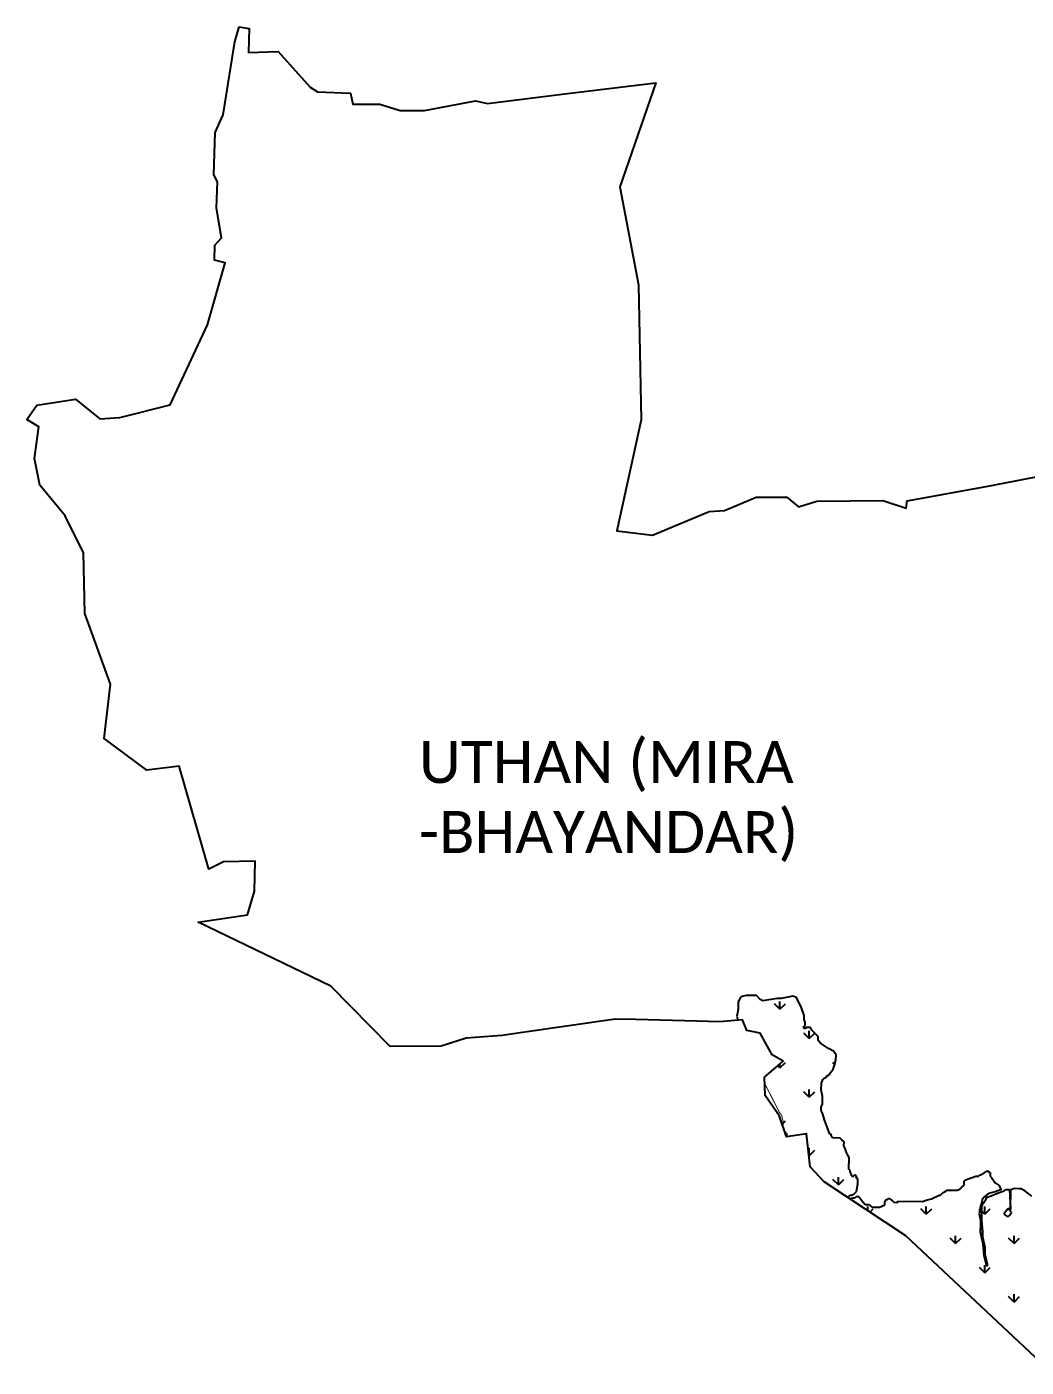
# Model space of a CAD drawing. Header units: metres. Extents: x 266558 to 272991, y 2129469 to 2134388.
# Drawn here: x 266558 to 269624, y 2130276 to 2134388 of the extents above; entities that cross this region are included whole.
import ezdxf

# ---------------------------------------------------------------- set-up
doc = ezdxf.new("R2010")
doc.units = ezdxf.units.M
doc.layers.add('MANGROOVES', color=112, linetype='Continuous')
doc.layers.add('VILLAGE NAME', color=250, linetype='Continuous')

msp = doc.modelspace()

# ---------------------------------------------------------------- linework, layer by layer
at = {"color": 3}
for points in [[(269685, 2130276.3), (269254.8, 2130679.7), (269005, 2130845), (268961.3, 2130890.5), (268949.8, 2130991.7), (268889, 2130983.2), (268867.4, 2131046.4), (268823.3, 2131110), (268821.4, 2131165.8), (268879.1, 2131214.7), (268845.3, 2131234.8), (268808.6, 2131300.9), (268766.8, 2131309.5), (268754.3, 2131341.5), (268683.9, 2131335.8), (268615.2, 2131337.6), (268425.4, 2131342.4), (268363.7, 2131344), (268078.6, 2131302.4), (268017.1, 2131293.4), (267906.3, 2131285.6), (267829.8, 2131261.4), (267673.1, 2131260.2), (267490.7, 2131444.6), (267084.3, 2131641.7), (267235.3, 2131664), (267257, 2131736.5), (267258.9, 2131828.2), (267161.9, 2131826.7), (267116.5, 2131803.7), (267025.5, 2132120), (266926.1, 2132107.2), (266795.9, 2132204.5), (266814.8, 2132371.8), (266736, 2132588.6), (266732.6, 2132774.1), (266676.1, 2132887.6), (266598.5, 2132981.6), (266581.4, 2133063.5), (266595.6, 2133161), (266558.2, 2133182.8), (266588.5, 2133227.4), (266707.5, 2133245.4), (266782.3, 2133185.3), (266843.5, 2133189.1), (266998, 2133228.3), (267112.2, 2133473), (267166.4, 2133663.3), (267133.6, 2133672.2), (267135, 2133717.5), (267156, 2133740.4), (267146.7, 2133794.2), (267140.1, 2133832.4), (267143.5, 2133912.5), (267132.5, 2133933.4), (267136.5, 2134063.8), (267160.5, 2134117.3), (267188.5, 2134290.2), (267196.9, 2134341.8), (267209.5, 2134387.6)], [(267209.5, 2134387.6), (267240.2, 2134382.8), (267238.7, 2134308.6), (267329.1, 2134311.4), (267427.9, 2134202.5), (267450.3, 2134187.9), (267550.9, 2134184.2), (267558.5, 2134150.4), (267641.3, 2134150.3), (267703.7, 2134131), (267778, 2134130.9), (267935, 2134160.3), (267971.3, 2134152.7), (268216.9, 2134182.7), (268488.3, 2134215.9), (268377.8, 2133896.4), (268434.8, 2133596.2), (268442.7, 2133181.8), (268368.6, 2132841.4), (268477.8, 2132828.6), (268651.2, 2132900.5), (268698.6, 2132904.1), (268795.8, 2132945.1), (268889.8, 2132945.2), (268925.6, 2132915.4), (268981.7, 2132932.9), (269184.8, 2132934.2), (269255.6, 2132911.6), (269259.3, 2132933.8), (269501.7, 2132977.5), (269681.3, 2133012.7)]]:
    msp.add_lwpolyline(points, dxfattribs=at)
at = {"layer": 'MANGROOVES'}
for p, q in [((268740.7, 2131397, 3), (268740.4, 2131373.1, 3)), ((268748.8, 2131412.8, 3), (268740.7, 2131397, 3)), ((268764.8, 2131416.5, 3), (268748.8, 2131412.8, 3)), ((268796.6, 2131416.1, 3), (268764.8, 2131416.5, 3)), ((268808.4, 2131404, 3), (268796.6, 2131416.1, 3)), ((268816.3, 2131400, 3), (268808.4, 2131404, 3)), ((268860.2, 2131407.4, 3), (268816.3, 2131400, 3)), ((268872.1, 2131407.2, 3), (268860.2, 2131407.4, 3)), ((268908, 2131414.7, 3), (268872.1, 2131407.2, 3)), ((268919.9, 2131410.6, 3), (268908, 2131414.7, 3)), ((268935.4, 2131378.6, 3), (268919.9, 2131410.6, 3)), ((268740.4, 2131373.1, 3), (268736.1, 2131353.2, 3)), ((268736.1, 2131353.2, 3), (268739.6, 2131340.3, 3)), ((268943, 2131354.6, 3), (268935.4, 2131378.6, 3)), ((268942.9, 2131342.6, 3), (268943, 2131354.6, 3)), ((268942.5, 2131314.8, 3), (268942.6, 2131322.8, 3)), ((268946.5, 2131314.7, 3), (268942.5, 2131314.8, 3)), ((268942.6, 2131322.8, 3), (268946.6, 2131322.7, 3)), ((268946.7, 2131334.6, 3), (268942.9, 2131342.6, 3)), ((268950.5, 2131318.7, 3), (268946.5, 2131314.7, 3)), ((268946.6, 2131322.7, 3), (268946.7, 2131334.6, 3)), ((268962.5, 2131318.5, 3), (268950.5, 2131318.7, 3)), ((268966.3, 2131310.5, 3), (268962.5, 2131318.5, 3)), ((268986, 2131290.4, 3), (268966.3, 2131310.5, 3)), ((268985.8, 2131278.4, 3), (268986, 2131290.4, 3)), ((268993.7, 2131270.4, 3), (268985.8, 2131278.4, 3)), ((269017.3, 2131254.2, 3), (268993.7, 2131270.4, 3)), ((269033.1, 2131246, 3), (269017.3, 2131254.2, 3)), ((269040.9, 2131234, 3), (269033.1, 2131246, 3)), ((269040.7, 2131218, 3), (269040.9, 2131234, 3)), ((269016.3, 2131170.6, 3), (269032.4, 2131190.3, 3)), ((269032.4, 2131190.3, 3), (269036.5, 2131202.2, 3)), ((269036.5, 2131202.2, 3), (269040.7, 2131218, 3)), ((268995.8, 2131127.1, 3), (268996.1, 2131147, 3)), ((268996.1, 2131147, 3), (269000.2, 2131158.9, 3)), ((269000.2, 2131158.9, 3), (269004.2, 2131162.8, 3)), ((269004.2, 2131162.8, 3), (269012.2, 2131166.7, 3)), ((269012.2, 2131166.7, 3), (269012.3, 2131170.7, 3)), ((269012.3, 2131170.7, 3), (269016.3, 2131170.6, 3)), ((268999.5, 2131107.2, 3), (268995.8, 2131127.1, 3)), ((268999.2, 2131083.3, 3), (268999.5, 2131107.2, 3)), ((268995, 2131063.5, 3), (268995.1, 2131075.4, 3)), ((268998.9, 2131055.5, 3), (268995, 2131063.5, 3)), ((268995.1, 2131075.4, 3), (268999.2, 2131083.3, 3)), ((269006.5, 2131031.5, 3), (268998.9, 2131055.5, 3)), ((269021.9, 2130991.5, 3), (269006.5, 2131031.5, 3)), ((269025.9, 2130991.4, 3), (269021.9, 2130991.5, 3)), ((269025.8, 2130987.5, 3), (269025.9, 2130991.4, 3)), ((269029.7, 2130979.5, 3), (269025.8, 2130987.5, 3)), ((269053.6, 2130979.2, 3), (269029.7, 2130979.5, 3)), ((269057.5, 2130975.1, 3), (269053.6, 2130979.2, 3)), ((269065.4, 2130967.1, 3), (269057.5, 2130975.1, 3)), ((269065.2, 2130955.1, 3), (269065.4, 2130967.1, 3)), ((269069.1, 2130947.1, 3), (269065.2, 2130955.1, 3)), ((269072.9, 2130935.1, 3), (269069.1, 2130947.1, 3)), ((269076.8, 2130927.1, 3), (269072.9, 2130935.1, 3)), ((269080.7, 2130919.1, 3), (269076.8, 2130927.1, 3)), ((269080.2, 2130883.3, 3), (269080.7, 2130919.1, 3)), ((269084.1, 2130879.3, 3), (269080.2, 2130883.3, 3)), ((269084.1, 2130875.3, 3), (269084.1, 2130879.3, 3)), ((269088, 2130867.3, 3), (269084.1, 2130875.3, 3)), ((269087.9, 2130863.3, 3), (269088, 2130867.3, 3)), ((269091.9, 2130863.3, 3), (269087.9, 2130863.3, 3)), ((269091.8, 2130859.3, 3), (269091.9, 2130863.3, 3)), ((269095.9, 2130863.2, 3), (269091.8, 2130859.3, 3)), ((269099.9, 2130867.2, 3), (269095.9, 2130863.2, 3)), ((269099.8, 2130863.2, 3), (269099.9, 2130867.2, 3)), ((269103.8, 2130863.1, 3), (269099.8, 2130863.2, 3)), ((269103.7, 2130855.2, 3), (269103.8, 2130863.1, 3)), ((269107.7, 2130855.1, 3), (269103.7, 2130855.2, 3)), ((269107.5, 2130839.2, 3), (269107.7, 2130855.1, 3)), ((269437.8, 2130850.9, 3), (269469.8, 2130862.4, 3)), ((269469.8, 2130862.4, 3), (269477.8, 2130862.3, 3)), ((269477.8, 2130862.3, 3), (269481.8, 2130866.2, 3)), ((269481.8, 2130866.2, 3), (269485.8, 2130866.2, 3)), ((269485.8, 2130866.2, 3), (269489.8, 2130870.1, 3)), ((269489.8, 2130870.1, 3), (269493.8, 2130870.1, 3)), ((269493.8, 2130870.1, 3), (269497.8, 2130874, 3)), ((269497.8, 2130874, 3), (269501.8, 2130877.9, 3)), ((269501.8, 2130877.9, 3), (269505.8, 2130877.9, 3)), ((269505.8, 2130877.9, 3), (269509.8, 2130877.8, 3)), ((269509.8, 2130877.8, 3), (269509.7, 2130873.8, 3)), ((269509.7, 2130873.8, 3), (269513.7, 2130873.8, 3)), ((269513.7, 2130869.8, 3), (269513.6, 2130861.9, 3)), ((269513.6, 2130861.9, 3), (269517.5, 2130857.8, 3)), ((269513.7, 2130873.8, 3), (269513.7, 2130869.8, 3)), ((269517.5, 2130857.8, 3), (269529.2, 2130841.8, 3)), ((269095.1, 2130807.5, 3), (269103.2, 2130815.4, 3)), ((269103.2, 2130815.4, 3), (269107.5, 2130839.2, 3)), ((269369.7, 2130812, 3), (269377.7, 2130815.9, 3)), ((269377.7, 2130815.9, 3), (269381.7, 2130819.8, 3)), ((269381.7, 2130819.8, 3), (269385.7, 2130819.7, 3)), ((269385.7, 2130819.7, 3), (269389.7, 2130819.7, 3)), ((269389.7, 2130819.7, 3), (269393.7, 2130819.6, 3)), ((269393.7, 2130819.6, 3), (269397.6, 2130819.6, 3)), ((269397.6, 2130819.6, 3), (269401.6, 2130819.5, 3)), ((269401.6, 2130819.5, 3), (269409.6, 2130819.4, 3)), ((269409.6, 2130819.4, 3), (269413.6, 2130819.4, 3)), ((269413.6, 2130819.4, 3), (269421.6, 2130823.2, 3)), ((269421.6, 2130823.2, 3), (269425.6, 2130827.2, 3)), ((269425.6, 2130827.2, 3), (269433.6, 2130835, 3)), ((269433.6, 2130835, 3), (269433.7, 2130843, 3)), ((269433.7, 2130843, 3), (269433.8, 2130847, 3)), ((269433.8, 2130847, 3), (269437.8, 2130850.9, 3)), ((269528.9, 2130813.9, 3), (269512.9, 2130810.1, 3)), ((269548.8, 2130821.6, 3), (269528.9, 2130813.9, 3)), ((269529.2, 2130841.8, 3), (269541, 2130833.7, 3)), ((269536.8, 2130809.8, 3), (269556.7, 2130817.5, 3)), ((269541, 2130833.7, 3), (269544.9, 2130825.6, 3)), ((269544.9, 2130825.6, 3), (269548.8, 2130821.6, 3)), ((269556.7, 2130817.5, 3), (269560.8, 2130821.5, 3)), ((269560.8, 2130821.5, 3), (269572.7, 2130821.3, 3)), ((269572.7, 2130821.3, 3), (269575.9, 2130761.6, 3)), ((269575.9, 2130757.6, 3), (269576.7, 2130821.3, 3)), ((269576.7, 2130821.3, 3), (269588.7, 2130825.1, 3)), ((269588.7, 2130825.1, 3), (269600.6, 2130824.9, 3)), ((269600.6, 2130824.9, 3), (269608.6, 2130824.8, 3)), ((269608.6, 2130824.8, 3), (269616.5, 2130820.8, 3)), ((269616.5, 2130820.8, 3), (269624.3, 2130812.7, 3)), ((269624.3, 2130812.7, 3), (269640.1, 2130800.6, 3)), ((269076.2, 2130797, 3), (269083.2, 2130803.7, 3)), ((269083.2, 2130803.7, 3), (269087.1, 2130803.7, 3)), ((269086.4, 2130791.2, 3), (269091, 2130795.6, 3)), ((269087.1, 2130803.7, 3), (269095.1, 2130807.5, 3)), ((269091, 2130795.6, 3), (269099, 2130795.5, 3)), ((269099, 2130795.5, 3), (269103, 2130799.5, 3)), ((269103, 2130799.5, 3), (269111, 2130799.4, 3)), ((269111, 2130799.4, 3), (269122.7, 2130783.3, 3)), ((269122.7, 2130783.3, 3), (269130.5, 2130775.2, 3)), ((269130.5, 2130775.2, 3), (269142.5, 2130775.1, 3)), ((269142.5, 2130775.1, 3), (269146.4, 2130771.1, 3)), ((269146.4, 2130771.1, 3), (269154.3, 2130767, 3)), ((269174.2, 2130766.7, 3), (269190.2, 2130774.5, 3)), ((269190.2, 2130774.5, 3), (269190.3, 2130782.4, 3)), ((269190.3, 2130782.4, 3), (269194.4, 2130790.3, 3)), ((269194.4, 2130790.3, 3), (269198.4, 2130790.3, 3)), ((269198.4, 2130790.3, 3), (269202.4, 2130794.2, 3)), ((269202.4, 2130794.2, 3), (269206.4, 2130794.2, 3)), ((269206.4, 2130794.2, 3), (269210.3, 2130790.1, 3)), ((269210.3, 2130790.1, 3), (269214.2, 2130786.1, 3)), ((269214.2, 2130786.1, 3), (269218.1, 2130782.1, 3)), ((269218.1, 2130782.1, 3), (269230.1, 2130781.9, 3)), ((269230.1, 2130781.9, 3), (269230.1, 2130785.9, 3)), ((269230.1, 2130785.9, 3), (269305.7, 2130784.9, 3)), ((269305.7, 2130784.9, 3), (269317.7, 2130788.8, 3)), ((269317.7, 2130788.8, 3), (269333.6, 2130792.5, 3)), ((269333.6, 2130792.5, 3), (269357.7, 2130804.2, 3)), ((269357.7, 2130804.2, 3), (269361.6, 2130804.1, 3)), ((269361.6, 2130804.1, 3), (269365.7, 2130808, 3)), ((269365.7, 2130808, 3), (269369.7, 2130812, 3)), ((269488.7, 2130782.6, 3), (269484.5, 2130770.7, 3)), ((269488.5, 2130770.7, 3), (269492.6, 2130778.6, 3)), ((269488.8, 2130790.6, 3), (269488.7, 2130782.6, 3)), ((269496.8, 2130798.4, 3), (269488.8, 2130790.6, 3)), ((269492.6, 2130778.6, 3), (269500.7, 2130790.4, 3)), ((269504.9, 2130806.3, 3), (269496.8, 2130798.4, 3)), ((269500.7, 2130790.4, 3), (269504.8, 2130798.3, 3)), ((269504.8, 2130798.3, 3), (269516.8, 2130802.1, 3)), ((269512.9, 2130810.1, 3), (269504.9, 2130806.3, 3)), ((269516.8, 2130802.1, 3), (269536.8, 2130809.8, 3)), ((269154.3, 2130767, 3), (269174.2, 2130766.7, 3)), ((269484.5, 2130770.7, 3), (269480.3, 2130746.9, 3)), ((269480.3, 2130746.9, 3), (269484, 2130727, 3)), ((269488, 2130726.9, 3), (269488.2, 2130742.8, 3)), ((269488.2, 2130742.8, 3), (269488.4, 2130758.7, 3)), ((269488.4, 2130758.7, 3), (269488.5, 2130770.7, 3)), ((269568, 2130761.7, 3), (269555.8, 2130745.9, 3)), ((269555.8, 2130745.9, 3), (269567.7, 2130737.8, 3)), ((269567.7, 2130737.8, 3), (269571.7, 2130741.8, 3)), ((269571.9, 2130761.6, 3), (269568, 2130761.7, 3)), ((269571.7, 2130741.8, 3), (269579.7, 2130749.6, 3)), ((269575.9, 2130761.6, 3), (269571.9, 2130757.7, 3)), ((269571.9, 2130757.7, 3), (269571.9, 2130761.6, 3)), ((269575.8, 2130753.6, 3), (269575.9, 2130757.6, 3)), ((269579.7, 2130749.6, 3), (269575.8, 2130753.6, 3)), ((269483.8, 2130711, 3), (269483.5, 2130691.2, 3)), ((269483.5, 2130691.2, 3), (269491, 2130655.2, 3)), ((269484, 2130727, 3), (269483.8, 2130711, 3)), ((269491.5, 2130691.1, 3), (269488, 2130726.9, 3)), ((269491.3, 2130675.1, 3), (269491.5, 2130691.1, 3)), ((269491, 2130655.2, 3), (269494.5, 2130619.4, 3)), ((269498.8, 2130643.2, 3), (269491.3, 2130675.1, 3)), ((269494.5, 2130619.4, 3), (269502.1, 2130587.5, 3)), ((269498.6, 2130623.3, 3), (269498.8, 2130643.2, 3)), ((269506.1, 2130591.4, 3), (269498.6, 2130623.3, 3)), ((269502.1, 2130587.5, 3), (269506.1, 2130587.4, 3)), ((269506.1, 2130587.4, 3), (269506.1, 2130591.4, 3))]:
    msp.add_line(p, q, dxfattribs=at)
at = {"layer": 'MANGROOVES', "linetype": 'Continuous'}
for p, q in [((268868.9, 2131374), (268852, 2131390.8)), ((268868.9, 2131374), (268868.9, 2131397.8)), ((268868.9, 2131374), (268885.7, 2131390.8)), ((268779.1, 2131307), (268779.1, 2131308)), ((268958.7, 2131284.2), (268958.7, 2131308)), ((268958.7, 2131284.2), (268941.8, 2131301)), ((268958.7, 2131284.2), (268975.5, 2131301)), ((268868.9, 2131194.4), (268862.6, 2131200.7)), ((268868.9, 2131194.4), (268885.7, 2131211.2)), ((268868.9, 2131194.4), (268868.9, 2131206)), ((269037.4, 2131205.4), (269031.6, 2131211.2)), ((268958.7, 2131104.6), (268941.8, 2131121.4)), ((268958.7, 2131104.6), (268958.7, 2131128.4)), ((268958.7, 2131104.6), (268975.5, 2131121.4)), ((268879.1, 2131025), (268885.7, 2131031.6)), ((268958.7, 2130925), (268958.7, 2130948.8)), ((268958.7, 2130925), (268975.5, 2130941.8)), ((268958.7, 2130925), (268957.2, 2130926.4)), ((269048.5, 2130835.2), (269048.5, 2130859)), ((269048.5, 2130835.2), (269031.6, 2130852)), ((269048.5, 2130835.2), (269065.3, 2130852)), ((269138.3, 2130756.8), (269138.3, 2130769.2)), ((269145.2, 2130752.3), (269155.1, 2130762.2)), ((269317.9, 2130745.4), (269301, 2130762.2)), ((269317.9, 2130745.4), (269317.9, 2130769.2)), ((269317.9, 2130745.4), (269334.7, 2130762.2)), ((269482.6, 2130760.2), (269480.6, 2130762.2)), ((269497.5, 2130745.4), (269488.3, 2130754.5)), ((269497.5, 2130745.4), (269497.5, 2130769.2)), ((269497.5, 2130745.4), (269514.3, 2130762.2)), ((269407.7, 2130655.6), (269390.8, 2130672.4)), ((269407.7, 2130655.6), (269407.7, 2130679.4)), ((269407.7, 2130655.6), (269424.5, 2130672.4)), ((269587.3, 2130655.6), (269570.5, 2130672.4)), ((269587.3, 2130655.6), (269587.3, 2130679.4)), ((269587.3, 2130655.6), (269604.1, 2130672.4)), ((269497.5, 2130565.8), (269480.6, 2130582.6)), ((269497.5, 2130565.8), (269497.5, 2130589.6)), ((269497.5, 2130565.8), (269514.3, 2130582.6)), ((269587.3, 2130476), (269570.5, 2130492.8)), ((269587.3, 2130476), (269587.3, 2130499.8)), ((269587.3, 2130476), (269604.1, 2130492.8))]:
    msp.add_line(p, q, dxfattribs=at)
at = {"layer": 'MANGROOVES', "const_width": 2.98, "elevation": 3}
msp.add_lwpolyline([(268822.1, 2131145.1), (268828.8, 2131133.2), (268867.6, 2131057.1), (268871.5, 2131053.1), (268875.4, 2131045.1), (268875.4, 2131041.1), (268879.2, 2131029.1), (268879, 2131013.2), (268882.8, 2131001.2), (268882.8, 2130997.3), (268886.7, 2130997.2), (268890.7, 2130993.2), (268890.6, 2130985.2), (268889.6, 2130983.3)], dxfattribs=at)

# ---------------------------------------------------------------- texts
at = {"layer": 'VILLAGE NAME', "insert": (267761.3, 2132196.7), "char_height": 128.647, "attachment_point": 1}
msp.add_mtext_dynamic_manual_height_columns('{\\fCalibri|b0|i0|c0|p34;UTHAN (MIRA -BHAYANDAR)}', width=1449.11, gutter_width=643.2, heights=[0], dxfattribs=at)

doc.saveas('drawing.dxf')
